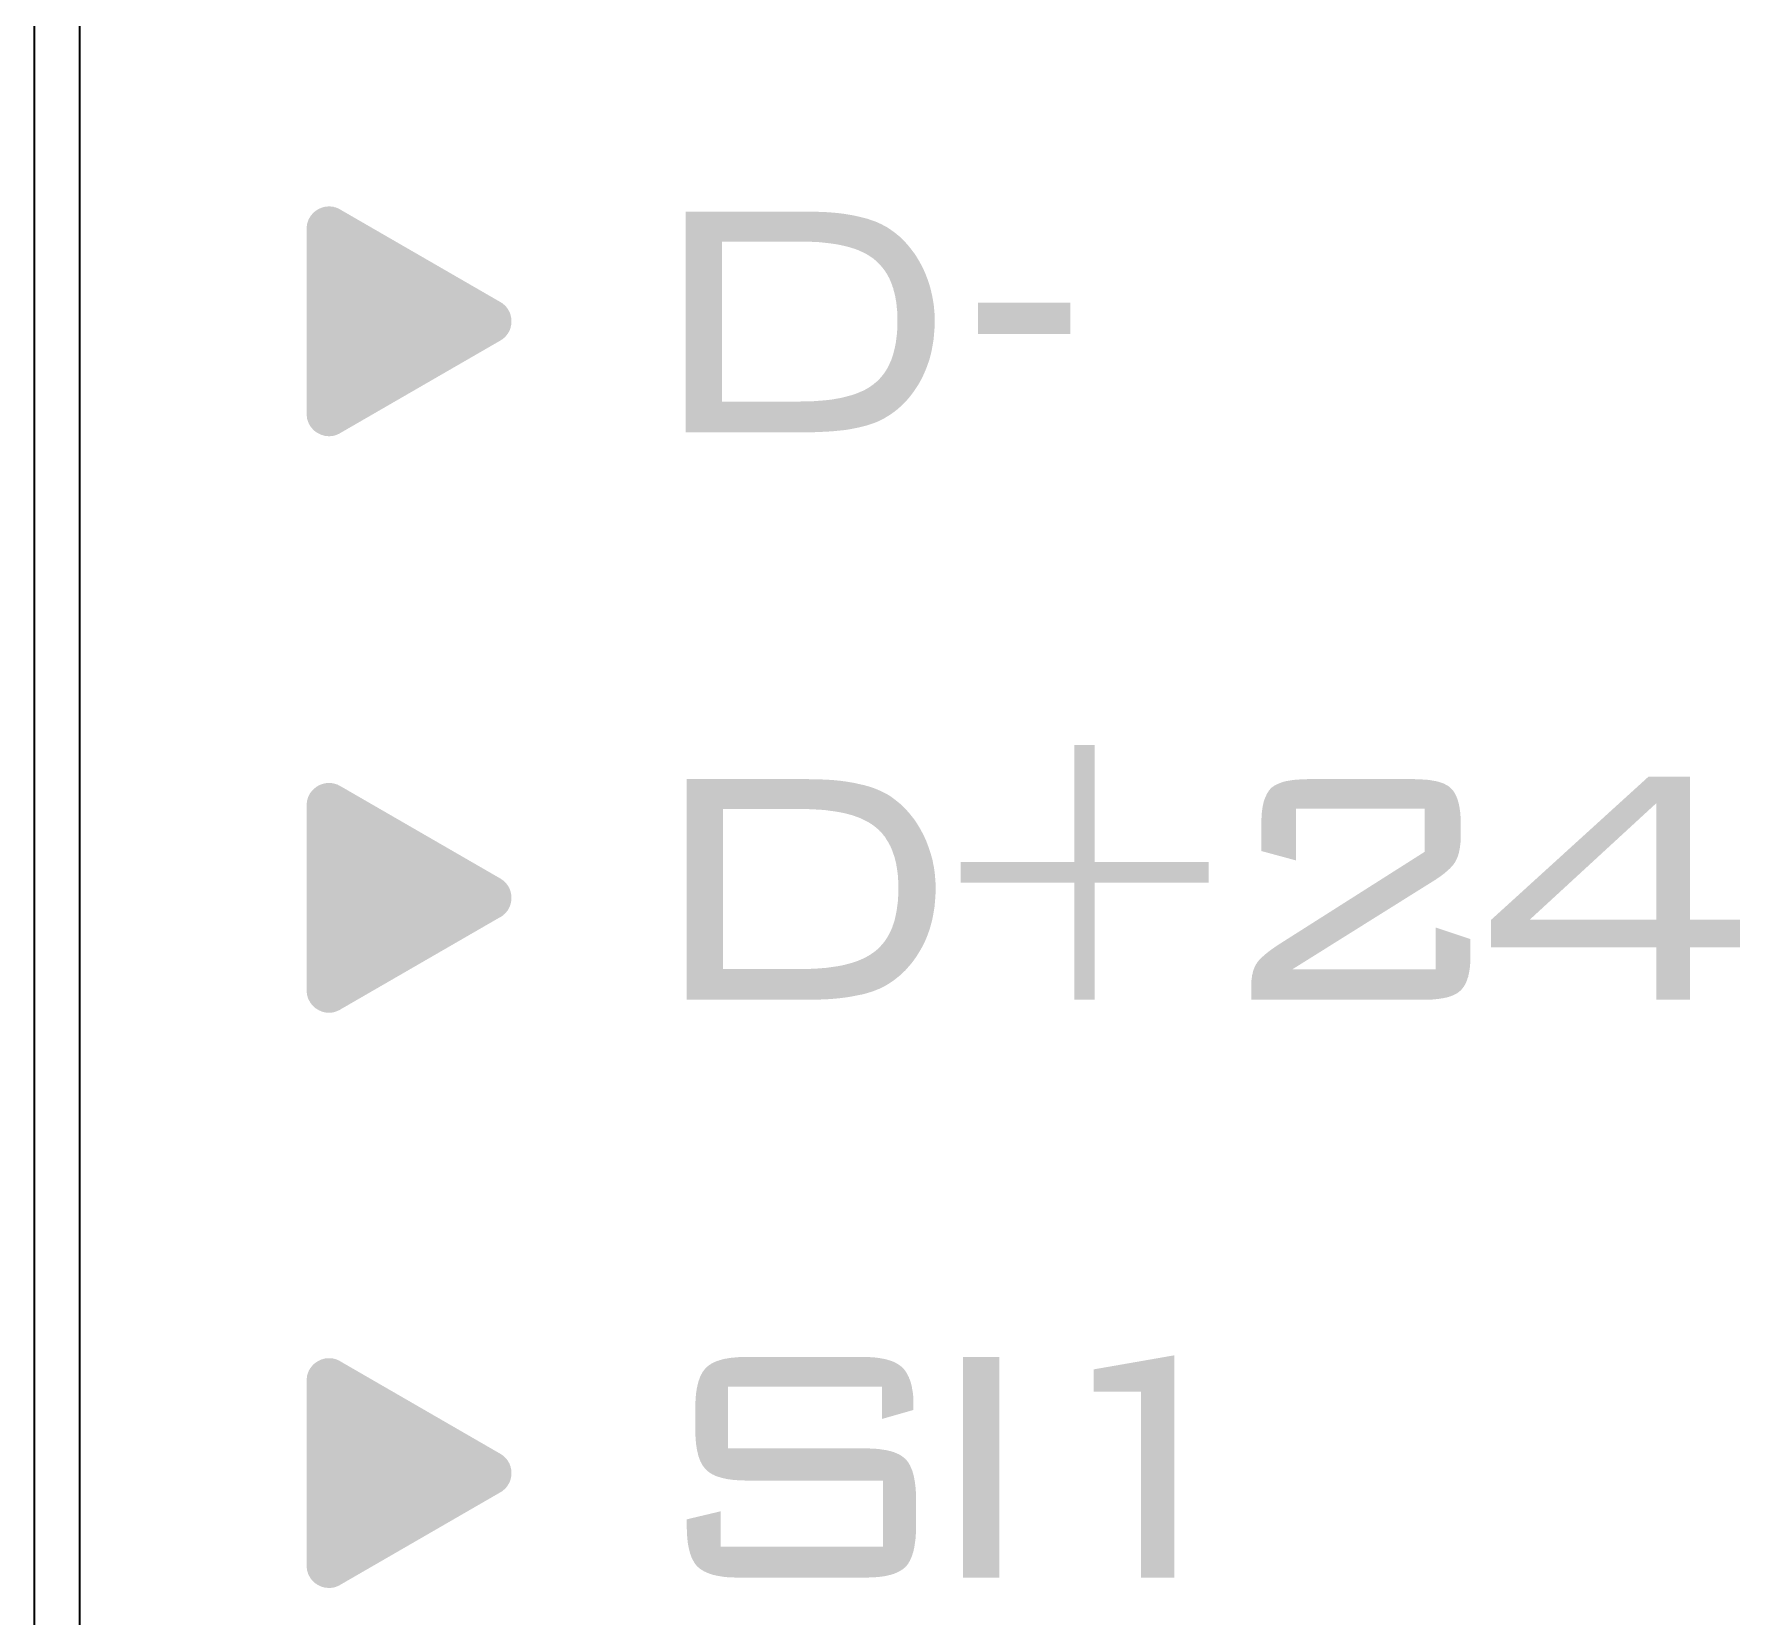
# Model space of a CAD drawing. Extents: x -45 to 645, y -160 to 467.
# Drawn here: x 204.26 to 215.52, y 170.21 to 180.66 of the extents above; entities that cross this region are included whole.
import ezdxf

# ---------------------------------------------------------------- set-up
doc = ezdxf.new("R2010")
doc.units = 0
doc.layers.add('预设值', color=7, linetype='Continuous', true_color=0x000000)

msp = doc.modelspace()

# ---------------------------------------------------------------- hatches: boundary and pattern name
at = {"layer": '预设值', "linetype": 'ByBlock'}
for points in [[(207.338, 178.894), (207.343, 178.891), (207.347, 178.888), (207.351, 178.886), (207.356, 178.882), (207.359, 178.879), (207.363, 178.876), (207.367, 178.873), (207.37, 178.869), (207.374, 178.865), (207.377, 178.862), (207.38, 178.858), (207.383, 178.854), (207.386, 178.85), (207.389, 178.846), (207.391, 178.842), (207.393, 178.838), (207.396, 178.834), (207.398, 178.83), (207.4, 178.825), (207.402, 178.821), (207.403, 178.817), (207.405, 178.812), (207.406, 178.808), (207.407, 178.803), (207.408, 178.799), (207.409, 178.794), (207.41, 178.79), (207.411, 178.785), (207.411, 178.78), (207.412, 178.776), (207.412, 178.771), (207.412, 178.766), (207.412, 178.762), (207.412, 178.757), (207.411, 178.753), (207.411, 178.748), (207.41, 178.743), (207.409, 178.739), (207.408, 178.734), (207.407, 178.73), (207.406, 178.725), (207.405, 178.721), (207.403, 178.716), (207.402, 178.712), (207.4, 178.707), (207.398, 178.703), (207.396, 178.699), (207.393, 178.695), (207.391, 178.691), (207.389, 178.687), (207.386, 178.683), (207.383, 178.679), (207.38, 178.675), (207.377, 178.671), (207.374, 178.667), (207.37, 178.664), (207.367, 178.66), (207.363, 178.657), (207.359, 178.654), (207.356, 178.651), (207.351, 178.647), (207.347, 178.645), (207.343, 178.642), (207.338, 178.639), (207.338, 178.639), (206.28, 178.028), (206.276, 178.025), (206.271, 178.023), (206.266, 178.021), (206.262, 178.019), (206.257, 178.017), (206.252, 178.015), (206.247, 178.014), (206.243, 178.012), (206.238, 178.011), (206.233, 178.01), (206.228, 178.01), (206.223, 178.009), (206.219, 178.009), (206.214, 178.008), (206.209, 178.008), (206.204, 178.008), (206.2, 178.008), (206.195, 178.009), (206.19, 178.009), (206.186, 178.01), (206.181, 178.01), (206.176, 178.011), (206.172, 178.012), (206.167, 178.014), (206.163, 178.015), (206.158, 178.016), (206.154, 178.018), (206.15, 178.02), (206.145, 178.022), (206.141, 178.024), (206.137, 178.026), (206.133, 178.028), (206.129, 178.031), (206.125, 178.033), (206.121, 178.036), (206.117, 178.038), (206.114, 178.041), (206.11, 178.044), (206.107, 178.047), (206.103, 178.051), (206.1, 178.054), (206.097, 178.057), (206.094, 178.061), (206.091, 178.064), (206.088, 178.068), (206.085, 178.072), (206.082, 178.076), (206.08, 178.08), (206.078, 178.084), (206.075, 178.088), (206.073, 178.093), (206.071, 178.097), (206.069, 178.101), (206.068, 178.106), (206.066, 178.111), (206.065, 178.115), (206.063, 178.12), (206.062, 178.125), (206.061, 178.13), (206.061, 178.135), (206.06, 178.14), (206.06, 178.145), (206.059, 178.15), (206.059, 178.156), (206.059, 178.156), (206.059, 179.377), (206.059, 179.383), (206.06, 179.388), (206.06, 179.393), (206.061, 179.398), (206.061, 179.403), (206.062, 179.408), (206.063, 179.413), (206.065, 179.418), (206.066, 179.422), (206.068, 179.427), (206.069, 179.431), (206.071, 179.436), (206.073, 179.44), (206.075, 179.445), (206.078, 179.449), (206.08, 179.453), (206.082, 179.457), (206.085, 179.461), (206.088, 179.465), (206.091, 179.468), (206.094, 179.472), (206.097, 179.476), (206.1, 179.479), (206.103, 179.482), (206.107, 179.486), (206.11, 179.489), (206.114, 179.492), (206.117, 179.495), (206.121, 179.497), (206.125, 179.5), (206.129, 179.502), (206.133, 179.505), (206.137, 179.507), (206.141, 179.509), (206.145, 179.511), (206.15, 179.513), (206.154, 179.515), (206.158, 179.517), (206.163, 179.518), (206.167, 179.519), (206.172, 179.521), (206.176, 179.522), (206.181, 179.523), (206.186, 179.523), (206.19, 179.524), (206.195, 179.524), (206.2, 179.525), (206.204, 179.525), (206.209, 179.525), (206.214, 179.525), (206.219, 179.524), (206.223, 179.524), (206.228, 179.523), (206.233, 179.523), (206.238, 179.522), (206.243, 179.52), (206.247, 179.519), (206.252, 179.518), (206.257, 179.516), (206.262, 179.514), (206.266, 179.512), (206.271, 179.51), (206.276, 179.508), (206.28, 179.505), (206.28, 179.505)], [(211.103, 178.683), (210.494, 178.683), (210.494, 178.683), (210.494, 178.889), (210.494, 178.889), (211.103, 178.889), (211.103, 178.889)], [(211.13, 175.969), (211.264, 175.969), (211.264, 175.969), (211.264, 175.196), (211.264, 175.196), (212.016, 175.196), (212.016, 175.196), (212.016, 175.061), (212.016, 175.061), (211.264, 175.061), (211.264, 175.061), (211.264, 174.287), (211.264, 174.287), (211.13, 174.287), (211.13, 174.287), (211.13, 175.061), (211.13, 175.061), (210.378, 175.061), (210.378, 175.061), (210.378, 175.196), (210.378, 175.196), (211.13, 175.196), (211.13, 175.196)], [(212.365, 175.269), (212.365, 175.458), (212.365, 175.479), (212.366, 175.498), (212.367, 175.517), (212.369, 175.534), (212.37, 175.543), (212.371, 175.551), (212.373, 175.559), (212.374, 175.567), (212.376, 175.575), (212.377, 175.582), (212.379, 175.59), (212.381, 175.597), (212.383, 175.604), (212.385, 175.61), (212.388, 175.617), (212.39, 175.623), (212.393, 175.629), (212.396, 175.635), (212.398, 175.641), (212.401, 175.647), (212.404, 175.652), (212.408, 175.657), (212.411, 175.662), (212.414, 175.667), (212.416, 175.669), (212.418, 175.672), (212.42, 175.674), (212.421, 175.676), (212.423, 175.678), (212.425, 175.68), (212.427, 175.682), (212.429, 175.684), (212.431, 175.686), (212.433, 175.688), (212.435, 175.69), (212.437, 175.691), (212.44, 175.693), (212.442, 175.695), (212.444, 175.696), (212.447, 175.698), (212.449, 175.7), (212.452, 175.701), (212.454, 175.703), (212.457, 175.704), (212.462, 175.707), (212.468, 175.71), (212.474, 175.713), (212.48, 175.715), (212.486, 175.718), (212.493, 175.72), (212.5, 175.723), (212.507, 175.725), (212.514, 175.727), (212.522, 175.729), (212.529, 175.731), (212.537, 175.732), (212.546, 175.734), (212.554, 175.735), (212.572, 175.738), (212.591, 175.74), (212.61, 175.741), (212.631, 175.743), (212.652, 175.743), (212.675, 175.744), (212.675, 175.744), (213.371, 175.744), (213.393, 175.743), (213.415, 175.743), (213.435, 175.741), (213.455, 175.74), (213.474, 175.738), (213.491, 175.735), (213.5, 175.734), (213.508, 175.732), (213.516, 175.731), (213.524, 175.729), (213.531, 175.727), (213.539, 175.725), (213.546, 175.723), (213.553, 175.72), (213.559, 175.718), (213.566, 175.716), (213.572, 175.713), (213.578, 175.71), (213.583, 175.707), (213.589, 175.704), (213.591, 175.703), (213.594, 175.701), (213.596, 175.7), (213.599, 175.698), (213.601, 175.697), (213.604, 175.695), (213.606, 175.693), (213.608, 175.691), (213.61, 175.69), (213.612, 175.688), (213.614, 175.686), (213.616, 175.684), (213.618, 175.682), (213.62, 175.68), (213.622, 175.678), (213.624, 175.676), (213.626, 175.674), (213.628, 175.672), (213.629, 175.669), (213.631, 175.667), (213.635, 175.662), (213.638, 175.657), (213.641, 175.652), (213.644, 175.647), (213.647, 175.641), (213.65, 175.635), (213.653, 175.629), (213.655, 175.623), (213.658, 175.617), (213.66, 175.61), (213.662, 175.604), (213.664, 175.597), (213.666, 175.59), (213.668, 175.582), (213.67, 175.575), (213.671, 175.567), (213.673, 175.559), (213.674, 175.551), (213.675, 175.543), (213.677, 175.534), (213.678, 175.517), (213.68, 175.498), (213.68, 175.479), (213.681, 175.459), (213.681, 175.459), (213.681, 175.368), (213.681, 175.355), (213.68, 175.342), (213.68, 175.329), (213.679, 175.317), (213.677, 175.305), (213.676, 175.294), (213.674, 175.283), (213.672, 175.272), (213.67, 175.262), (213.668, 175.252), (213.666, 175.248), (213.665, 175.243), (213.663, 175.238), (213.662, 175.234), (213.66, 175.23), (213.659, 175.225), (213.657, 175.221), (213.655, 175.217), (213.653, 175.213), (213.651, 175.209), (213.649, 175.205), (213.647, 175.202), (213.645, 175.198), (213.643, 175.194), (213.64, 175.19), (213.637, 175.187), (213.635, 175.183), (213.632, 175.179), (213.629, 175.175), (213.625, 175.171), (213.622, 175.167), (213.618, 175.163), (213.611, 175.155), (213.602, 175.147), (213.593, 175.139), (213.584, 175.131), (213.574, 175.122), (213.563, 175.114), (213.552, 175.106), (213.54, 175.097), (213.528, 175.089), (213.515, 175.08), (213.502, 175.072), (213.502, 175.072), (212.569, 174.488), (212.569, 174.488), (213.516, 174.488), (213.516, 174.488), (213.516, 174.764), (213.516, 174.764), (213.745, 174.688), (213.745, 174.688), (213.745, 174.572), (213.745, 174.552), (213.744, 174.533), (213.743, 174.514), (213.741, 174.497), (213.74, 174.488), (213.738, 174.48), (213.737, 174.472), (213.736, 174.464), (213.734, 174.456), (213.732, 174.449), (213.731, 174.441), (213.729, 174.434), (213.726, 174.428), (213.724, 174.421), (213.722, 174.414), (213.719, 174.408), (213.717, 174.402), (213.714, 174.396), (213.711, 174.391), (213.708, 174.385), (213.705, 174.38), (213.704, 174.378), (213.702, 174.375), (213.701, 174.373), (213.699, 174.37), (213.697, 174.368), (213.696, 174.366), (213.694, 174.364), (213.692, 174.361), (213.69, 174.359), (213.688, 174.357), (213.687, 174.355), (213.685, 174.353), (213.683, 174.351), (213.677, 174.345), (213.675, 174.344), (213.672, 174.342), (213.67, 174.34), (213.668, 174.338), (213.665, 174.336), (213.663, 174.335), (213.661, 174.333), (213.658, 174.331), (213.655, 174.329), (213.653, 174.328), (213.65, 174.326), (213.647, 174.325), (213.641, 174.322), (213.635, 174.319), (213.629, 174.316), (213.623, 174.314), (213.616, 174.311), (213.609, 174.309), (213.602, 174.306), (213.594, 174.304), (213.587, 174.302), (213.579, 174.301), (213.571, 174.299), (213.562, 174.297), (213.554, 174.296), (213.536, 174.293), (213.517, 174.291), (213.497, 174.289), (213.476, 174.288), (213.455, 174.287), (213.432, 174.287), (213.432, 174.287), (212.298, 174.287), (212.298, 174.287), (212.298, 174.378), (212.298, 174.39), (212.298, 174.402), (212.299, 174.414), (212.3, 174.425), (212.302, 174.436), (212.303, 174.447), (212.304, 174.452), (212.306, 174.457), (212.307, 174.462), (212.308, 174.467), (212.309, 174.472), (212.31, 174.476), (212.312, 174.481), (212.313, 174.485), (212.315, 174.49), (212.317, 174.494), (212.318, 174.498), (212.32, 174.503), (212.322, 174.507), (212.324, 174.511), (212.326, 174.514), (212.328, 174.518), (212.33, 174.522), (212.332, 174.526), (212.335, 174.529), (212.337, 174.533), (212.339, 174.536), (212.342, 174.539), (212.344, 174.542), (212.347, 174.546), (212.353, 174.552), (212.359, 174.559), (212.366, 174.565), (212.373, 174.572), (212.381, 174.579), (212.389, 174.586), (212.397, 174.593), (212.406, 174.6), (212.424, 174.614), (212.444, 174.628), (212.465, 174.643), (212.465, 174.643), (213.443, 175.264), (213.443, 175.264), (213.443, 175.549), (213.443, 175.549), (212.594, 175.549), (212.594, 175.549), (212.594, 175.207), (212.594, 175.207)], [(207.338, 175.088), (207.343, 175.085), (207.347, 175.082), (207.351, 175.079), (207.356, 175.076), (207.359, 175.073), (207.363, 175.07), (207.367, 175.066), (207.37, 175.063), (207.374, 175.059), (207.377, 175.056), (207.38, 175.052), (207.383, 175.048), (207.386, 175.044), (207.389, 175.04), (207.391, 175.036), (207.393, 175.032), (207.396, 175.028), (207.398, 175.024), (207.4, 175.019), (207.402, 175.015), (207.403, 175.011), (207.405, 175.006), (207.406, 175.002), (207.407, 174.997), (207.408, 174.993), (207.409, 174.988), (207.41, 174.983), (207.411, 174.979), (207.411, 174.974), (207.412, 174.97), (207.412, 174.965), (207.412, 174.96), (207.412, 174.956), (207.412, 174.951), (207.411, 174.946), (207.411, 174.942), (207.41, 174.937), (207.409, 174.933), (207.408, 174.928), (207.407, 174.923), (207.406, 174.919), (207.405, 174.914), (207.403, 174.91), (207.402, 174.906), (207.4, 174.901), (207.398, 174.897), (207.396, 174.893), (207.393, 174.889), (207.391, 174.884), (207.389, 174.88), (207.386, 174.876), (207.383, 174.873), (207.38, 174.869), (207.377, 174.865), (207.374, 174.861), (207.37, 174.858), (207.367, 174.854), (207.363, 174.851), (207.359, 174.848), (207.356, 174.844), (207.351, 174.841), (207.347, 174.838), (207.343, 174.835), (207.338, 174.833), (207.338, 174.833), (206.28, 174.222), (206.276, 174.219), (206.271, 174.217), (206.266, 174.215), (206.262, 174.213), (206.257, 174.211), (206.252, 174.209), (206.247, 174.208), (206.243, 174.206), (206.238, 174.205), (206.233, 174.204), (206.228, 174.203), (206.223, 174.203), (206.219, 174.202), (206.214, 174.202), (206.209, 174.202), (206.204, 174.202), (206.2, 174.202), (206.195, 174.202), (206.19, 174.203), (206.186, 174.203), (206.181, 174.204), (206.176, 174.205), (206.172, 174.206), (206.167, 174.207), (206.163, 174.209), (206.158, 174.21), (206.154, 174.212), (206.15, 174.214), (206.145, 174.215), (206.141, 174.217), (206.137, 174.22), (206.133, 174.222), (206.129, 174.224), (206.125, 174.227), (206.121, 174.229), (206.117, 174.232), (206.114, 174.235), (206.11, 174.238), (206.107, 174.241), (206.103, 174.244), (206.1, 174.248), (206.097, 174.251), (206.094, 174.255), (206.091, 174.258), (206.088, 174.262), (206.085, 174.266), (206.082, 174.27), (206.08, 174.274), (206.078, 174.278), (206.075, 174.282), (206.073, 174.286), (206.071, 174.291), (206.069, 174.295), (206.068, 174.3), (206.066, 174.304), (206.065, 174.309), (206.063, 174.314), (206.062, 174.319), (206.061, 174.324), (206.061, 174.329), (206.06, 174.334), (206.06, 174.339), (206.059, 174.344), (206.059, 174.349), (206.059, 174.349), (206.059, 175.571), (206.059, 175.576), (206.06, 175.582), (206.06, 175.587), (206.061, 175.592), (206.061, 175.597), (206.062, 175.602), (206.063, 175.607), (206.065, 175.611), (206.066, 175.616), (206.068, 175.621), (206.069, 175.625), (206.071, 175.63), (206.073, 175.634), (206.075, 175.638), (206.078, 175.643), (206.08, 175.647), (206.082, 175.651), (206.085, 175.655), (206.088, 175.659), (206.091, 175.662), (206.094, 175.666), (206.097, 175.669), (206.1, 175.673), (206.103, 175.676), (206.107, 175.679), (206.11, 175.682), (206.114, 175.685), (206.117, 175.688), (206.121, 175.691), (206.125, 175.694), (206.129, 175.696), (206.133, 175.699), (206.137, 175.701), (206.141, 175.703), (206.145, 175.705), (206.15, 175.707), (206.154, 175.709), (206.158, 175.71), (206.163, 175.712), (206.167, 175.713), (206.172, 175.714), (206.176, 175.715), (206.181, 175.716), (206.186, 175.717), (206.19, 175.718), (206.195, 175.718), (206.2, 175.718), (206.204, 175.718), (206.209, 175.718), (206.214, 175.718), (206.219, 175.718), (206.223, 175.718), (206.228, 175.717), (206.233, 175.716), (206.238, 175.715), (206.243, 175.714), (206.247, 175.713), (206.252, 175.711), (206.257, 175.71), (206.262, 175.708), (206.266, 175.706), (206.271, 175.703), (206.276, 175.701), (206.28, 175.699), (206.28, 175.699)], [(207.338, 171.29), (207.343, 171.287), (207.347, 171.284), (207.351, 171.281), (207.356, 171.278), (207.359, 171.275), (207.363, 171.272), (207.367, 171.268), (207.37, 171.265), (207.374, 171.261), (207.377, 171.258), (207.38, 171.254), (207.383, 171.25), (207.386, 171.246), (207.389, 171.242), (207.391, 171.238), (207.393, 171.234), (207.396, 171.23), (207.398, 171.226), (207.4, 171.221), (207.402, 171.217), (207.403, 171.213), (207.405, 171.208), (207.406, 171.204), (207.407, 171.199), (207.408, 171.195), (207.409, 171.19), (207.41, 171.186), (207.411, 171.181), (207.411, 171.176), (207.412, 171.172), (207.412, 171.167), (207.412, 171.162), (207.412, 171.158), (207.412, 171.153), (207.411, 171.148), (207.411, 171.144), (207.41, 171.139), (207.409, 171.135), (207.408, 171.13), (207.407, 171.126), (207.406, 171.121), (207.405, 171.117), (207.403, 171.112), (207.402, 171.108), (207.4, 171.103), (207.398, 171.099), (207.396, 171.095), (207.393, 171.091), (207.391, 171.087), (207.389, 171.083), (207.386, 171.079), (207.383, 171.075), (207.38, 171.071), (207.377, 171.067), (207.374, 171.063), (207.37, 171.06), (207.367, 171.056), (207.363, 171.053), (207.359, 171.05), (207.356, 171.046), (207.351, 171.043), (207.347, 171.04), (207.343, 171.038), (207.338, 171.035), (207.338, 171.035), (206.28, 170.424), (206.276, 170.421), (206.271, 170.419), (206.266, 170.417), (206.262, 170.415), (206.257, 170.413), (206.252, 170.411), (206.247, 170.41), (206.243, 170.408), (206.238, 170.407), (206.233, 170.406), (206.228, 170.406), (206.223, 170.405), (206.219, 170.404), (206.214, 170.404), (206.209, 170.404), (206.204, 170.404), (206.2, 170.404), (206.195, 170.405), (206.19, 170.405), (206.186, 170.406), (206.181, 170.406), (206.176, 170.407), (206.172, 170.408), (206.167, 170.41), (206.163, 170.411), (206.158, 170.412), (206.154, 170.414), (206.15, 170.416), (206.145, 170.418), (206.141, 170.42), (206.137, 170.422), (206.133, 170.424), (206.129, 170.426), (206.125, 170.429), (206.121, 170.432), (206.117, 170.434), (206.114, 170.437), (206.11, 170.44), (206.107, 170.443), (206.103, 170.446), (206.1, 170.45), (206.097, 170.453), (206.094, 170.457), (206.091, 170.46), (206.088, 170.464), (206.085, 170.468), (206.082, 170.472), (206.08, 170.476), (206.078, 170.48), (206.075, 170.484), (206.073, 170.488), (206.071, 170.493), (206.069, 170.497), (206.068, 170.502), (206.066, 170.507), (206.065, 170.511), (206.063, 170.516), (206.062, 170.521), (206.061, 170.526), (206.061, 170.531), (206.06, 170.536), (206.06, 170.541), (206.059, 170.546), (206.059, 170.552), (206.059, 170.552), (206.059, 171.773), (206.059, 171.779), (206.06, 171.784), (206.06, 171.789), (206.061, 171.794), (206.061, 171.799), (206.062, 171.804), (206.063, 171.809), (206.065, 171.814), (206.066, 171.818), (206.068, 171.823), (206.069, 171.827), (206.071, 171.832), (206.073, 171.836), (206.075, 171.841), (206.078, 171.845), (206.08, 171.849), (206.082, 171.853), (206.085, 171.857), (206.088, 171.861), (206.091, 171.864), (206.094, 171.868), (206.097, 171.872), (206.1, 171.875), (206.103, 171.878), (206.107, 171.882), (206.11, 171.885), (206.114, 171.888), (206.117, 171.891), (206.121, 171.893), (206.125, 171.896), (206.129, 171.898), (206.133, 171.901), (206.137, 171.903), (206.141, 171.905), (206.145, 171.907), (206.15, 171.909), (206.154, 171.911), (206.158, 171.913), (206.163, 171.914), (206.167, 171.915), (206.172, 171.917), (206.176, 171.918), (206.181, 171.919), (206.186, 171.919), (206.19, 171.92), (206.195, 171.92), (206.2, 171.921), (206.204, 171.921), (206.209, 171.921), (206.214, 171.921), (206.219, 171.92), (206.223, 171.92), (206.228, 171.919), (206.233, 171.919), (206.238, 171.918), (206.243, 171.916), (206.247, 171.915), (206.252, 171.914), (206.257, 171.912), (206.262, 171.91), (206.266, 171.908), (206.271, 171.906), (206.276, 171.904), (206.28, 171.901), (206.28, 171.901)], [(209.86, 171.52), (209.86, 171.732), (209.86, 171.732), (208.841, 171.732), (208.841, 171.732), (208.841, 171.325), (208.841, 171.325), (209.749, 171.325), (209.772, 171.325), (209.795, 171.324), (209.817, 171.323), (209.838, 171.321), (209.858, 171.318), (209.867, 171.317), (209.877, 171.315), (209.886, 171.314), (209.895, 171.312), (209.903, 171.31), (209.912, 171.308), (209.92, 171.306), (209.928, 171.303), (209.936, 171.301), (209.943, 171.298), (209.95, 171.295), (209.957, 171.292), (209.964, 171.289), (209.971, 171.286), (209.977, 171.282), (209.98, 171.281), (209.983, 171.279), (209.986, 171.277), (209.989, 171.275), (209.992, 171.273), (209.994, 171.271), (209.997, 171.269), (210, 171.267), (210.002, 171.265), (210.005, 171.263), (210.007, 171.261), (210.01, 171.259), (210.012, 171.257), (210.014, 171.255), (210.016, 171.252), (210.019, 171.25), (210.021, 171.248), (210.023, 171.245), (210.025, 171.243), (210.027, 171.24), (210.029, 171.237), (210.031, 171.235), (210.033, 171.232), (210.035, 171.229), (210.036, 171.226), (210.038, 171.223), (210.04, 171.22), (210.042, 171.217), (210.045, 171.211), (210.048, 171.204), (210.051, 171.197), (210.054, 171.19), (210.057, 171.183), (210.06, 171.175), (210.062, 171.167), (210.065, 171.159), (210.067, 171.15), (210.069, 171.142), (210.071, 171.133), (210.073, 171.124), (210.074, 171.114), (210.076, 171.105), (210.077, 171.095), (210.08, 171.074), (210.082, 171.052), (210.083, 171.029), (210.084, 171.006), (210.084, 170.981), (210.084, 170.981), (210.084, 170.817), (210.084, 170.793), (210.083, 170.769), (210.082, 170.747), (210.08, 170.725), (210.077, 170.704), (210.074, 170.685), (210.073, 170.675), (210.071, 170.666), (210.069, 170.657), (210.067, 170.648), (210.065, 170.64), (210.062, 170.632), (210.06, 170.624), (210.057, 170.616), (210.054, 170.609), (210.051, 170.601), (210.048, 170.594), (210.045, 170.588), (210.042, 170.581), (210.04, 170.578), (210.038, 170.575), (210.036, 170.572), (210.035, 170.569), (210.033, 170.566), (210.031, 170.563), (210.029, 170.561), (210.027, 170.558), (210.025, 170.555), (210.023, 170.553), (210.021, 170.55), (210.019, 170.548), (210.016, 170.546), (210.014, 170.543), (210.012, 170.541), (210.01, 170.539), (210.007, 170.537), (210.005, 170.535), (210.002, 170.533), (210, 170.531), (209.997, 170.528), (209.994, 170.527), (209.992, 170.525), (209.989, 170.523), (209.986, 170.521), (209.983, 170.519), (209.98, 170.517), (209.977, 170.515), (209.971, 170.512), (209.965, 170.509), (209.958, 170.506), (209.951, 170.503), (209.944, 170.5), (209.937, 170.497), (209.929, 170.495), (209.921, 170.492), (209.913, 170.49), (209.904, 170.488), (209.896, 170.486), (209.887, 170.484), (209.878, 170.482), (209.869, 170.481), (209.859, 170.479), (209.839, 170.477), (209.818, 170.475), (209.796, 170.474), (209.773, 170.473), (209.749, 170.473), (209.749, 170.473), (208.908, 170.473), (208.884, 170.473), (208.861, 170.474), (208.838, 170.475), (208.817, 170.477), (208.797, 170.48), (208.787, 170.482), (208.778, 170.483), (208.769, 170.485), (208.76, 170.487), (208.751, 170.489), (208.742, 170.491), (208.734, 170.494), (208.726, 170.496), (208.718, 170.499), (208.711, 170.502), (208.703, 170.505), (208.696, 170.508), (208.69, 170.511), (208.683, 170.514), (208.677, 170.518), (208.671, 170.522), (208.668, 170.523), (208.665, 170.525), (208.662, 170.527), (208.659, 170.529), (208.657, 170.531), (208.654, 170.533), (208.652, 170.535), (208.649, 170.537), (208.647, 170.54), (208.644, 170.542), (208.642, 170.544), (208.64, 170.546), (208.637, 170.548), (208.635, 170.551), (208.633, 170.553), (208.631, 170.556), (208.629, 170.558), (208.627, 170.561), (208.625, 170.563), (208.623, 170.566), (208.621, 170.569), (208.619, 170.572), (208.617, 170.575), (208.616, 170.578), (208.614, 170.581), (208.612, 170.584), (208.609, 170.59), (208.605, 170.597), (208.602, 170.604), (208.599, 170.611), (208.597, 170.618), (208.594, 170.626), (208.591, 170.633), (208.589, 170.642), (208.587, 170.65), (208.585, 170.658), (208.583, 170.667), (208.581, 170.676), (208.579, 170.686), (208.578, 170.695), (208.576, 170.705), (208.574, 170.726), (208.572, 170.747), (208.571, 170.769), (208.57, 170.793), (208.57, 170.817), (208.57, 170.817), (208.57, 170.857), (208.57, 170.857), (208.793, 170.91), (208.793, 170.91), (208.793, 170.676), (208.793, 170.676), (209.866, 170.676), (209.866, 170.676), (209.866, 171.113), (209.866, 171.113), (208.961, 171.113), (208.937, 171.114), (208.914, 171.115), (208.892, 171.116), (208.87, 171.118), (208.85, 171.121), (208.841, 171.122), (208.831, 171.124), (208.822, 171.126), (208.813, 171.128), (208.804, 171.13), (208.796, 171.132), (208.788, 171.135), (208.78, 171.137), (208.772, 171.14), (208.765, 171.142), (208.757, 171.145), (208.75, 171.149), (208.744, 171.152), (208.737, 171.155), (208.731, 171.159), (208.728, 171.16), (208.725, 171.162), (208.723, 171.164), (208.72, 171.166), (208.717, 171.168), (208.714, 171.17), (208.712, 171.172), (208.709, 171.174), (208.707, 171.176), (208.704, 171.178), (208.702, 171.18), (208.7, 171.182), (208.698, 171.185), (208.693, 171.189), (208.691, 171.191), (208.689, 171.194), (208.687, 171.196), (208.685, 171.199), (208.683, 171.201), (208.681, 171.204), (208.679, 171.207), (208.677, 171.21), (208.675, 171.212), (208.673, 171.215), (208.671, 171.218), (208.67, 171.221), (208.668, 171.224), (208.665, 171.231), (208.661, 171.237), (208.658, 171.244), (208.655, 171.251), (208.653, 171.259), (208.65, 171.266), (208.647, 171.274), (208.645, 171.282), (208.643, 171.291), (208.641, 171.299), (208.639, 171.308), (208.637, 171.317), (208.635, 171.326), (208.634, 171.336), (208.632, 171.346), (208.63, 171.366), (208.628, 171.388), (208.627, 171.41), (208.626, 171.433), (208.626, 171.458), (208.626, 171.458), (208.626, 171.585), (208.626, 171.609), (208.627, 171.632), (208.628, 171.655), (208.63, 171.676), (208.632, 171.697), (208.634, 171.707), (208.635, 171.716), (208.637, 171.725), (208.639, 171.735), (208.641, 171.743), (208.643, 171.752), (208.645, 171.76), (208.647, 171.768), (208.65, 171.776), (208.653, 171.784), (208.655, 171.791), (208.658, 171.798), (208.661, 171.805), (208.665, 171.812), (208.668, 171.818), (208.67, 171.821), (208.671, 171.824), (208.673, 171.827), (208.675, 171.83), (208.677, 171.833), (208.679, 171.836), (208.681, 171.838), (208.683, 171.841), (208.685, 171.844), (208.687, 171.846), (208.689, 171.849), (208.691, 171.851), (208.693, 171.853), (208.698, 171.858), (208.7, 171.86), (208.702, 171.862), (208.704, 171.864), (208.707, 171.866), (208.709, 171.869), (208.712, 171.871), (208.714, 171.873), (208.717, 171.875), (208.72, 171.876), (208.723, 171.878), (208.725, 171.88), (208.728, 171.882), (208.731, 171.884), (208.737, 171.887), (208.744, 171.891), (208.75, 171.894), (208.757, 171.897), (208.765, 171.9), (208.772, 171.903), (208.78, 171.905), (208.788, 171.908), (208.796, 171.91), (208.804, 171.913), (208.813, 171.915), (208.822, 171.917), (208.831, 171.918), (208.841, 171.92), (208.85, 171.922), (208.87, 171.924), (208.892, 171.926), (208.914, 171.928), (208.937, 171.929), (208.961, 171.929), (208.961, 171.929), (209.729, 171.929), (209.753, 171.929), (209.775, 171.928), (209.797, 171.927), (209.818, 171.925), (209.838, 171.922), (209.847, 171.921), (209.856, 171.919), (209.865, 171.918), (209.874, 171.916), (209.883, 171.914), (209.891, 171.912), (209.899, 171.909), (209.907, 171.907), (209.915, 171.905), (209.922, 171.902), (209.93, 171.899), (209.937, 171.896), (209.943, 171.893), (209.95, 171.89), (209.956, 171.886), (209.962, 171.883), (209.968, 171.879), (209.971, 171.877), (209.974, 171.875), (209.977, 171.873), (209.979, 171.871), (209.982, 171.869), (209.985, 171.867), (209.987, 171.865), (209.99, 171.863), (209.992, 171.861), (209.995, 171.858), (209.997, 171.856), (209.999, 171.854), (210.001, 171.851), (210.003, 171.849), (210.005, 171.847), (210.007, 171.844), (210.011, 171.839), (210.015, 171.833), (210.019, 171.828), (210.022, 171.822), (210.026, 171.816), (210.029, 171.81), (210.032, 171.803), (210.036, 171.797), (210.038, 171.79), (210.041, 171.783), (210.044, 171.776), (210.046, 171.768), (210.049, 171.761), (210.051, 171.753), (210.053, 171.745), (210.055, 171.737), (210.057, 171.728), (210.058, 171.719), (210.06, 171.711), (210.061, 171.701), (210.063, 171.692), (210.065, 171.673), (210.066, 171.653), (210.067, 171.632), (210.067, 171.61), (210.067, 171.61), (210.067, 171.579), (210.067, 171.579)], [(210.634, 170.473), (210.393, 170.473), (210.393, 170.473), (210.393, 171.929), (210.393, 171.929), (210.634, 171.929), (210.634, 171.929)], [(211.79, 170.473), (211.57, 170.473), (211.57, 170.473), (211.57, 171.7), (211.57, 171.7), (211.257, 171.7), (211.257, 171.7), (211.257, 171.847), (211.257, 171.847), (211.79, 171.94), (211.79, 171.94)]]:
    msp.add_hatch(color=0, dxfattribs=at).paths.add_polyline_path(points, flags=0)
h = msp.add_hatch(color=0, dxfattribs=at)
h.paths.add_polyline_path([(208.562, 179.49), (209.355, 179.49), (209.403, 179.49), (209.45, 179.489), (209.494, 179.487), (209.537, 179.484), (209.577, 179.48), (209.615, 179.475), (209.633, 179.472), (209.651, 179.469), (209.668, 179.466), (209.717, 179.455), (209.733, 179.451), (209.749, 179.447), (209.764, 179.443), (209.778, 179.438), (209.793, 179.433), (209.807, 179.428), (209.821, 179.423), (209.834, 179.417), (209.847, 179.411), (209.86, 179.405), (209.872, 179.398), (209.885, 179.392), (209.896, 179.385), (209.908, 179.377), (209.925, 179.365), (209.942, 179.353), (209.958, 179.34), (209.974, 179.327), (209.989, 179.313), (210.004, 179.298), (210.018, 179.283), (210.032, 179.267), (210.045, 179.251), (210.058, 179.234), (210.071, 179.217), (210.083, 179.2), (210.094, 179.181), (210.105, 179.163), (210.116, 179.143), (210.126, 179.123), (210.136, 179.103), (210.145, 179.083), (210.153, 179.062), (210.161, 179.041), (210.168, 179.02), (210.175, 178.998), (210.181, 178.976), (210.186, 178.954), (210.191, 178.932), (210.195, 178.91), (210.199, 178.887), (210.202, 178.864), (210.204, 178.841), (210.206, 178.818), (210.207, 178.794), (210.207, 178.771), (210.207, 178.745), (210.206, 178.72), (210.204, 178.696), (210.202, 178.672), (210.2, 178.648), (210.196, 178.624), (210.192, 178.601), (210.188, 178.578), (210.183, 178.555), (210.177, 178.532), (210.171, 178.51), (210.163, 178.488), (210.156, 178.467), (210.147, 178.445), (210.138, 178.424), (210.129, 178.404), (210.119, 178.384), (210.108, 178.364), (210.097, 178.345), (210.085, 178.327), (210.073, 178.309), (210.061, 178.292), (210.048, 178.275), (210.034, 178.258), (210.02, 178.242), (210.006, 178.227), (209.998, 178.22), (209.991, 178.212), (209.983, 178.205), (209.975, 178.198), (209.967, 178.191), (209.959, 178.184), (209.951, 178.178), (209.943, 178.171), (209.934, 178.165), (209.926, 178.159), (209.917, 178.153), (209.908, 178.147), (209.897, 178.14), (209.885, 178.133), (209.874, 178.126), (209.861, 178.119), (209.849, 178.113), (209.836, 178.107), (209.823, 178.101), (209.809, 178.096), (209.795, 178.091), (209.781, 178.086), (209.766, 178.081), (209.751, 178.077), (209.736, 178.073), (209.72, 178.069), (209.704, 178.065), (209.653, 178.055), (209.635, 178.052), (209.617, 178.049), (209.578, 178.045), (209.538, 178.041), (209.495, 178.038), (209.451, 178.036), (209.404, 178.034), (209.355, 178.034), (209.355, 178.034), (208.562, 178.034), (208.562, 178.034)], flags=0)
h.paths.add_polyline_path([(209.813, 179.171), (209.822, 179.164), (209.831, 179.155), (209.839, 179.147), (209.848, 179.138), (209.855, 179.129), (209.863, 179.12), (209.87, 179.11), (209.878, 179.1), (209.884, 179.09), (209.891, 179.08), (209.897, 179.069), (209.903, 179.058), (209.909, 179.046), (209.914, 179.035), (209.919, 179.022), (209.924, 179.01), (209.928, 178.997), (209.933, 178.985), (209.936, 178.971), (209.94, 178.958), (209.943, 178.944), (209.947, 178.93), (209.949, 178.915), (209.952, 178.9), (209.954, 178.885), (209.956, 178.87), (209.957, 178.854), (209.959, 178.838), (209.96, 178.822), (209.961, 178.805), (209.961, 178.771), (209.961, 178.736), (209.96, 178.719), (209.959, 178.702), (209.958, 178.686), (209.956, 178.67), (209.954, 178.654), (209.952, 178.638), (209.95, 178.623), (209.947, 178.608), (209.944, 178.594), (209.941, 178.58), (209.937, 178.566), (209.934, 178.552), (209.93, 178.539), (209.925, 178.526), (209.921, 178.513), (209.916, 178.501), (209.91, 178.489), (209.905, 178.477), (209.899, 178.466), (209.893, 178.454), (209.887, 178.444), (209.88, 178.433), (209.873, 178.423), (209.869, 178.418), (209.866, 178.413), (209.862, 178.409), (209.858, 178.404), (209.854, 178.399), (209.85, 178.395), (209.846, 178.39), (209.842, 178.386), (209.838, 178.382), (209.834, 178.377), (209.829, 178.373), (209.825, 178.369), (209.82, 178.365), (209.811, 178.358), (209.807, 178.354), (209.802, 178.35), (209.797, 178.346), (209.792, 178.343), (209.787, 178.339), (209.777, 178.332), (209.766, 178.326), (209.755, 178.319), (209.744, 178.313), (209.732, 178.307), (209.719, 178.302), (209.706, 178.296), (209.693, 178.291), (209.68, 178.286), (209.666, 178.281), (209.651, 178.277), (209.636, 178.273), (209.621, 178.269), (209.605, 178.265), (209.589, 178.261), (209.573, 178.258), (209.556, 178.255), (209.521, 178.249), (209.484, 178.245), (209.446, 178.242), (209.406, 178.239), (209.365, 178.238), (209.321, 178.237), (209.321, 178.237), (208.802, 178.237), (208.802, 178.237), (208.802, 179.293), (208.802, 179.293), (209.321, 179.293), (209.364, 179.292), (209.404, 179.291), (209.443, 179.289), (209.481, 179.285), (209.517, 179.281), (209.552, 179.276), (209.569, 179.273), (209.585, 179.27), (209.601, 179.266), (209.616, 179.263), (209.632, 179.259), (209.646, 179.255), (209.661, 179.25), (209.675, 179.246), (209.689, 179.241), (209.702, 179.236), (209.715, 179.23), (209.727, 179.225), (209.739, 179.219), (209.751, 179.213), (209.762, 179.207), (209.773, 179.2), (209.784, 179.193), (209.794, 179.186), (209.799, 179.183), (209.804, 179.179), (209.809, 179.175)], flags=0)
h = msp.add_hatch(color=0, dxfattribs=at)
h.paths.add_polyline_path([(208.568, 175.744), (209.361, 175.744), (209.409, 175.743), (209.456, 175.742), (209.5, 175.74), (209.543, 175.737), (209.583, 175.733), (209.621, 175.728), (209.639, 175.725), (209.657, 175.722), (209.674, 175.719), (209.723, 175.708), (209.739, 175.705), (209.755, 175.7), (209.77, 175.696), (209.785, 175.691), (209.799, 175.687), (209.813, 175.681), (209.827, 175.676), (209.84, 175.67), (209.853, 175.664), (209.866, 175.658), (209.878, 175.652), (209.891, 175.645), (209.903, 175.638), (209.914, 175.631), (209.931, 175.619), (209.948, 175.606), (209.964, 175.593), (209.98, 175.58), (209.995, 175.566), (210.01, 175.551), (210.024, 175.536), (210.038, 175.521), (210.051, 175.504), (210.064, 175.488), (210.077, 175.471), (210.089, 175.453), (210.1, 175.435), (210.111, 175.416), (210.122, 175.396), (210.132, 175.377), (210.142, 175.356), (210.151, 175.336), (210.159, 175.315), (210.167, 175.294), (210.174, 175.273), (210.181, 175.251), (210.187, 175.23), (210.193, 175.208), (210.197, 175.185), (210.202, 175.163), (210.205, 175.14), (210.208, 175.117), (210.21, 175.094), (210.212, 175.071), (210.213, 175.048), (210.213, 175.024), (210.213, 174.999), (210.212, 174.974), (210.21, 174.949), (210.208, 174.925), (210.206, 174.901), (210.202, 174.877), (210.198, 174.854), (210.194, 174.831), (210.189, 174.808), (210.183, 174.786), (210.177, 174.764), (210.17, 174.742), (210.162, 174.72), (210.154, 174.699), (210.145, 174.678), (210.135, 174.657), (210.125, 174.637), (210.114, 174.618), (210.103, 174.599), (210.091, 174.58), (210.079, 174.562), (210.067, 174.545), (210.054, 174.528), (210.04, 174.512), (210.026, 174.496), (210.012, 174.48), (210.004, 174.473), (209.997, 174.466), (209.989, 174.458), (209.981, 174.451), (209.973, 174.444), (209.965, 174.438), (209.957, 174.431), (209.949, 174.425), (209.94, 174.418), (209.932, 174.412), (209.923, 174.406), (209.914, 174.4), (209.903, 174.393), (209.892, 174.386), (209.88, 174.379), (209.868, 174.373), (209.855, 174.366), (209.842, 174.36), (209.829, 174.355), (209.815, 174.349), (209.801, 174.344), (209.787, 174.339), (209.773, 174.335), (209.757, 174.33), (209.742, 174.326), (209.726, 174.322), (209.71, 174.319), (209.659, 174.309), (209.641, 174.306), (209.623, 174.303), (209.584, 174.298), (209.544, 174.294), (209.502, 174.291), (209.457, 174.289), (209.41, 174.288), (209.361, 174.287), (209.361, 174.287), (208.568, 174.287), (208.568, 174.287)], flags=0)
h.paths.add_polyline_path([(209.819, 175.425), (209.828, 175.417), (209.837, 175.409), (209.845, 175.4), (209.854, 175.392), (209.862, 175.383), (209.869, 175.373), (209.877, 175.364), (209.884, 175.354), (209.89, 175.343), (209.897, 175.333), (209.903, 175.322), (209.909, 175.311), (209.915, 175.3), (209.92, 175.288), (209.925, 175.276), (209.93, 175.263), (209.934, 175.251), (209.939, 175.238), (209.943, 175.225), (209.946, 175.211), (209.95, 175.197), (209.953, 175.183), (209.955, 175.168), (209.958, 175.154), (209.96, 175.138), (209.962, 175.123), (209.964, 175.107), (209.965, 175.091), (209.966, 175.075), (209.967, 175.058), (209.967, 175.041), (209.967, 175.024), (209.967, 174.989), (209.966, 174.972), (209.965, 174.955), (209.964, 174.939), (209.962, 174.923), (209.96, 174.907), (209.958, 174.892), (209.956, 174.877), (209.953, 174.862), (209.95, 174.847), (209.947, 174.833), (209.944, 174.819), (209.94, 174.805), (209.936, 174.792), (209.931, 174.779), (209.927, 174.766), (209.922, 174.754), (209.917, 174.742), (209.911, 174.73), (209.905, 174.719), (209.899, 174.708), (209.893, 174.697), (209.886, 174.687), (209.879, 174.676), (209.875, 174.671), (209.872, 174.667), (209.868, 174.662), (209.864, 174.657), (209.86, 174.652), (209.856, 174.648), (209.852, 174.644), (209.848, 174.639), (209.844, 174.635), (209.84, 174.631), (209.835, 174.627), (209.831, 174.622), (209.827, 174.619), (209.818, 174.611), (209.813, 174.607), (209.808, 174.603), (209.803, 174.6), (209.798, 174.596), (209.793, 174.593), (209.783, 174.586), (209.772, 174.579), (209.761, 174.573), (209.75, 174.567), (209.738, 174.561), (209.725, 174.555), (209.713, 174.55), (209.699, 174.544), (209.686, 174.539), (209.672, 174.535), (209.657, 174.53), (209.642, 174.526), (209.627, 174.522), (209.612, 174.518), (209.595, 174.514), (209.579, 174.511), (209.562, 174.508), (209.527, 174.503), (209.49, 174.498), (209.452, 174.495), (209.412, 174.492), (209.371, 174.491), (209.328, 174.49), (209.328, 174.49), (208.808, 174.49), (208.808, 174.49), (208.808, 175.546), (208.808, 175.546), (209.328, 175.546), (209.37, 175.546), (209.41, 175.544), (209.45, 175.542), (209.487, 175.539), (209.523, 175.534), (209.558, 175.529), (209.575, 175.526), (209.591, 175.523), (209.607, 175.52), (209.623, 175.516), (209.638, 175.512), (209.653, 175.508), (209.667, 175.504), (209.681, 175.499), (209.695, 175.494), (209.708, 175.489), (209.721, 175.484), (209.733, 175.478), (209.745, 175.472), (209.757, 175.466), (209.769, 175.46), (209.779, 175.453), (209.79, 175.447), (209.8, 175.439), (209.805, 175.436), (209.81, 175.432), (209.815, 175.428)], flags=0)
h = msp.add_hatch(color=0, dxfattribs=at)
h.paths.add_polyline_path([(215.195, 174.287), (214.974, 174.287), (214.974, 174.287), (214.974, 174.634), (214.974, 174.634), (213.882, 174.634), (213.882, 174.634), (213.882, 174.815), (213.882, 174.815), (214.921, 175.76), (214.921, 175.76), (215.195, 175.76), (215.195, 175.76), (215.195, 174.815), (215.195, 174.815), (215.525, 174.815), (215.525, 174.815), (215.525, 174.634), (215.525, 174.634), (215.195, 174.634), (215.195, 174.634)], flags=0)
h.paths.add_polyline_path([(214.136, 174.815), (214.974, 175.586), (214.974, 175.586), (214.974, 174.815), (214.974, 174.815)], flags=0)

# ---------------------------------------------------------------- linework, layer by layer
at = {"color": 7, "lineweight": 35}
for p, q in [((204.259, 189.062), (204.259, 141.862)), ((204.259, 189.062), (204.259, 141.862)), ((204.559, 189.062), (204.559, 141.862)), ((204.559, 189.062), (204.559, 141.862))]:
    msp.add_line(p, q, dxfattribs=at)

doc.saveas('drawing.dxf')
